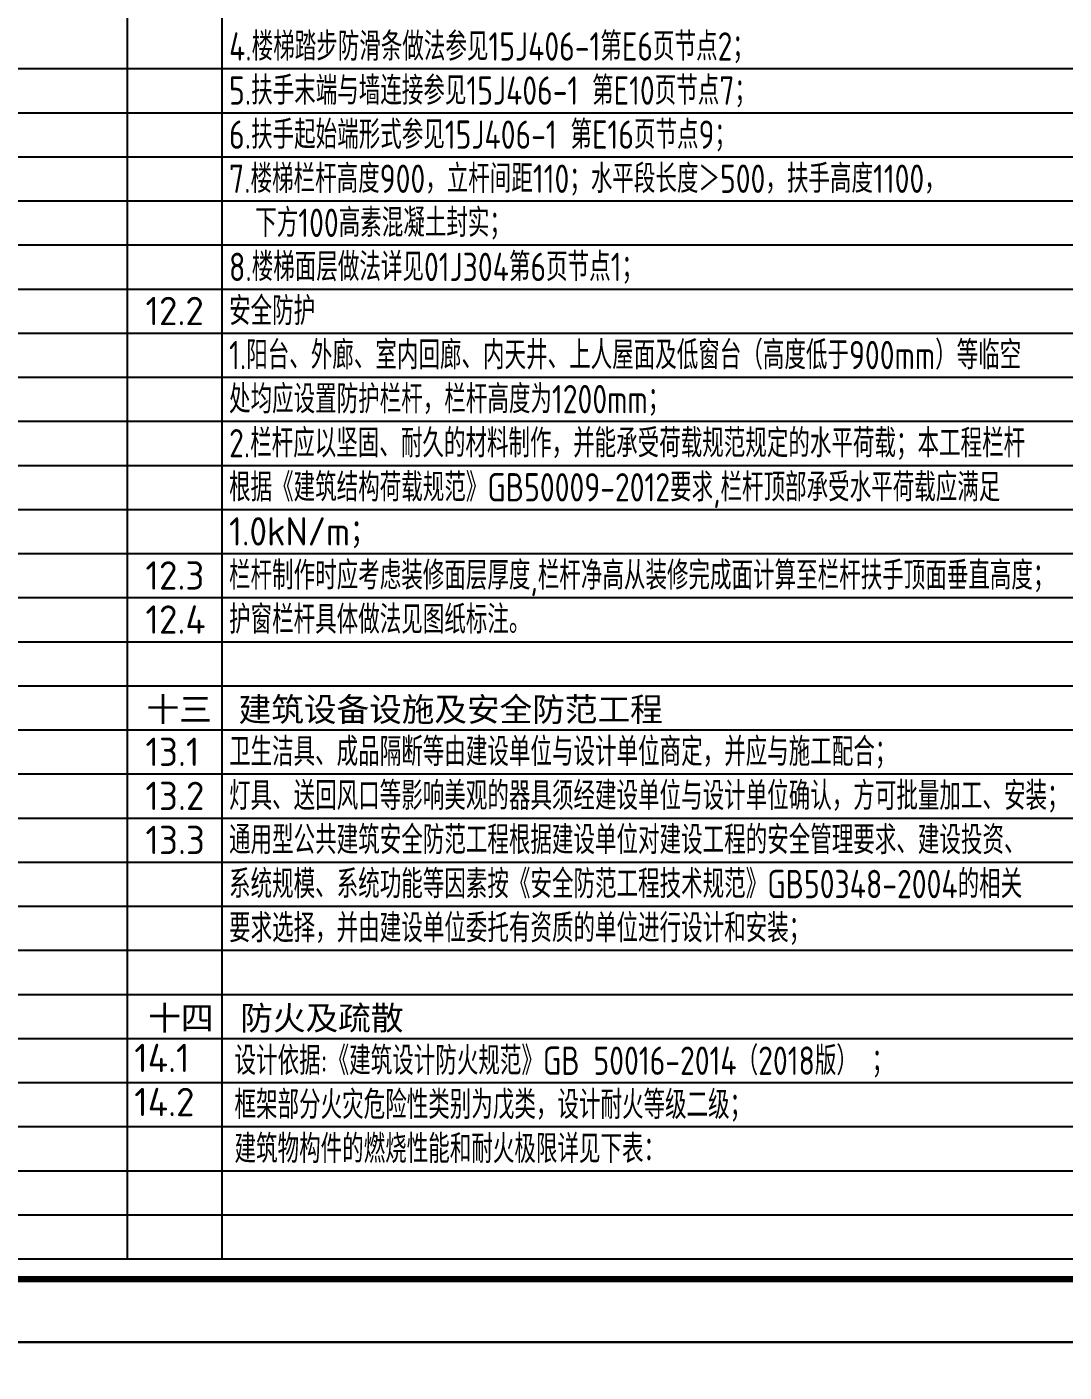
# Model space of a CAD drawing. Extents: x 5412679 to 5683609, y 301830 to 763830.
# Drawn here: x 5461555 to 5478034, y 721355 to 742716 of the extents above; entities that cross this region are included whole.
import ezdxf

# ---------------------------------------------------------------- set-up
doc = ezdxf.new("R2010")
doc.units = 0
doc.header["$LTSCALE"] = 1000
doc.header["$MEASUREMENT"] = 0
for name, color, linetype in [('PUB_TEXT', 7, 'Continuous'), ('PUB_TITLE', 4, 'Continuous'), ('图框', 7, 'Continuous')]:
    doc.layers.add(name, color=color, linetype=linetype)
doc.styles.add('-黑体', font='simhei.ttf')
doc.styles.add('TSSD_REIN', font='TSSDENG', dxfattribs={"width": 0.8, "bigfont": 'TSSDCHN'})

msp = doc.modelspace()

# ---------------------------------------------------------------- linework, layer by layer
at = {"layer": 'PUB_TITLE', "linetype": 'ByBlock'}
for points in [[(5412679, 721830), (5486979, 721830), (5486979, 763830), (5412679, 763830)], [(5412679, 679830), (5486979, 679830), (5486979, 721830), (5412679, 721830)]]:
    msp.add_lwpolyline(points, close=True, dxfattribs=at)
at = {"layer": 'PUB_TITLE', "linetype": 'ByBlock', "const_width": 100}
msp.add_lwpolyline([(5415179, 722830), (5485979, 722830), (5485979, 762830), (5415179, 762830)], close=True, dxfattribs=at)
at = {"layer": '图框', "color": 147}
for p, q in [((5463150, 760953), (5463150, 723153)), ((5464650, 760953), (5464650, 723153)), ((5415820, 742053), (5478491, 742053)), ((5415820, 741353), (5478491, 741353)), ((5415820, 740653), (5478491, 740653)), ((5415820, 739953), (5478491, 739953)), ((5415820, 739253), (5478491, 739253)), ((5415820, 738553), (5478491, 738553)), ((5464650, 738553), (5464650, 724553)), ((5415820, 737853), (5478491, 737853)), ((5415820, 737153), (5478491, 737153)), ((5415820, 736453), (5478491, 736453)), ((5415820, 735753), (5478491, 735753)), ((5415820, 735053), (5478491, 735053)), ((5415820, 734353), (5478491, 734353)), ((5415820, 733653), (5478491, 733653)), ((5415820, 732953), (5478491, 732953)), ((5415820, 732253), (5478491, 732253)), ((5415820, 731553), (5478491, 731553)), ((5415820, 730853), (5478491, 730853)), ((5415820, 730153), (5478491, 730153)), ((5415820, 729453), (5478491, 729453)), ((5415820, 728753), (5478491, 728753)), ((5415820, 728053), (5478491, 728053)), ((5415820, 727353), (5478491, 727353)), ((5415820, 726653), (5478491, 726653)), ((5415820, 725953), (5478491, 725953)), ((5415820, 725253), (5478491, 725253)), ((5415820, 724553), (5478491, 724553)), ((5415820, 723853), (5478491, 723853)), ((5415820, 723153), (5478491, 723153))]:
    msp.add_line(p, q, dxfattribs=at)

# ---------------------------------------------------------------- texts
at = {"layer": 'PUB_TEXT', "style": 'TSSD_REIN'}
for s, width, p in [('4.楼梯踏步防滑条做法参见15J406-1第E6页节点2；', 0.8, (5464767, 742180)), ('5.扶手末端与墙连接参见15J406-1 第E10页节点7；', 0.8, (5464767, 741480)), ('6.扶手起始端形式参见15J406-1 第E16页节点9；', 0.8, (5464767, 740780)), ('7.楼梯栏杆高度900，立杆间距110；水平段长度＞500，扶手高度1100，', 0.8, (5464767, 740080)), ('下方100高素混凝土封实；', 0.8, (5465183, 739380)), ('8.楼梯面层做法详见01J304第6页节点1；', 0.8, (5464767, 738680)), ('安全防护', 0.8, (5464767, 737980)), ('1.阳台、外廊、室内回廊、内天井、上人屋面及低窗台（高度低于900mm）等临空', 0.8, (5464767, 737280)), ('处均应设置防护栏杆，栏杆高度为1200mm；', 0.8, (5464767, 736580)), ('2.栏杆应以坚固、耐久的材料制作，并能承受荷载规范规定的水平荷载；本工程栏杆', 0.8, (5464767, 735880)), ('根据《建筑结构荷载规范》GB50009-2012要求,栏杆顶部承受水平荷载应满足', 0.8, (5464767, 735180)), ('1.0kN/m；', 0.95, (5464767, 734480)), ('栏杆制作时应考虑装修面层厚度,栏杆净高从装修完成面计算至栏杆扶手顶面垂直高度；', 0.8, (5464767, 733780)), ('护窗栏杆具体做法见图纸标注。', 0.8, (5464767, 733080)), ('卫生洁具、成品隔断等由建设单位与设计单位商定，并应与施工配合；', 0.8, (5464767, 730980)), ('灯具、送回风口等影响美观的器具须经建设单位与设计单位确认，方可批量加工、安装；', 0.8, (5464767, 730280)), ('通用型公共建筑安全防范工程根据建设单位对建设工程的安全管理要求、建设投资、', 0.8, (5464767, 729580)), ('系统规模、系统功能等因素按《安全防范工程技术规范》GB50348-2004的相关', 0.8, (5464767, 728880)), ('要求选择，并由建设单位委托有资质的单位进行设计和安装；', 0.8, (5464767, 728180)), ('设计依据:《建筑设计防火规范》GB 50016-2014（2018版） ；', 0.8, (5464854, 726075)), ('框架部分火灾危险性类别为戊类，设计耐火等级二级；', 0.8, (5464854, 725375)), ('建筑物构件的燃烧性能和耐火极限详见下表：', 0.8, (5464854, 724675))]:
    msp.add_text(s, height=450, dxfattribs=dict(at, width=width)).set_placement(p)
at = {"layer": 'PUB_TEXT'}
for s, height, style, p in [('12.2', 450, 'TSSD_REIN', (5463439, 737980)), ('12.3', 450, 'TSSD_REIN', (5463439, 733780)), ('12.4', 450, 'TSSD_REIN', (5463439, 733080)), ('十三', 380, '-黑体', (5463456, 731688)), ('建筑设备设施及安全防范工程', 380, '-黑体', (5464919, 731688)), ('13.1', 450, 'TSSD_REIN', (5463439, 730980)), ('13.2', 450, 'TSSD_REIN', (5463439, 730280)), ('13.3', 450, 'TSSD_REIN', (5463439, 729580)), ('十四', 380, '-黑体', (5463483, 726788)), ('防火及疏散', 380, '-黑体', (5464946, 726788)), ('14.1', 450, 'TSSD_REIN', (5463261, 726119)), ('14.2', 450, 'TSSD_REIN', (5463261, 725419))]:
    msp.add_text(s, height=height, dxfattribs=dict(at, style=style)).set_placement(p)

doc.saveas('drawing.dxf')
